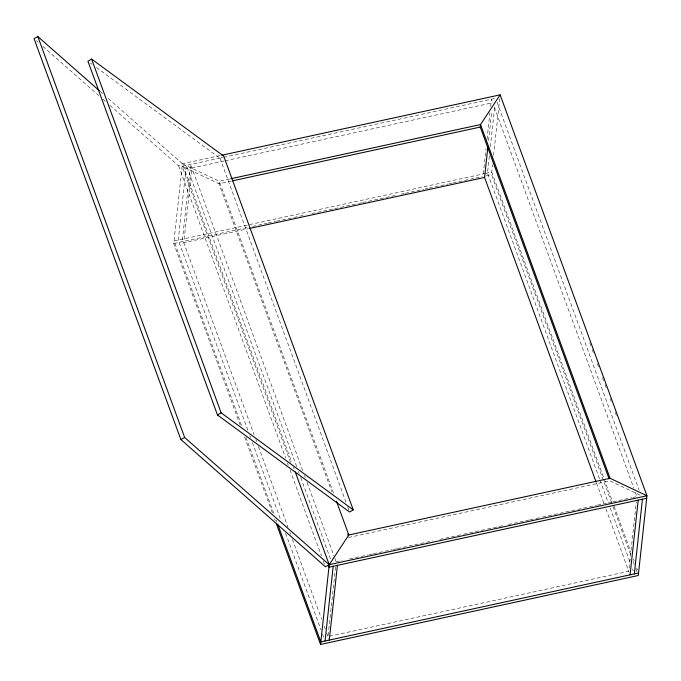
<?xml version="1.0" encoding="UTF-8"?>
<svg xmlns="http://www.w3.org/2000/svg" width="681" height="681" viewBox="0 0 681 681"><rect width="100%" height="100%" fill="white"/><g stroke="black" fill="none" stroke-linecap="round" stroke-linejoin="round"><path stroke-width="0.51" stroke-dasharray="3.4 2.55" d="M240.206 425.029L173.74 243.517L182.406 163.772L107.326 97.706M335.554 567.094L328.004 636.539L628.793 571.291L636.335 501.837M483.272 173.91L486.021 148.654M487.051 139.188L489.903 112.884M490.592 106.568L491.393 99.205L492.848 103.189M488.575 140.618L491.776 111.156M489.341 156.153L487.511 172.991L599.629 479.16M490.371 146.687L494.832 105.649M611.623 502.706L491.478 174.591L492.55 164.708M493.58 155.234L499.752 98.413M96.455 67.496L220.04 158.29L222.236 156.988M109.93 105.41L178.626 165.849L182.406 163.772L220.823 155.438M290.6 462.493L182.133 166.292L222.755 157.481M223.666 157.285L496.747 98.038M224.058 161.014L191.897 167.994L183.785 242.7L248.088 228.748M225.088 160.793L492.686 102.737M229.65 178.984L219.282 181.231L182.406 163.772L291.604 461.965M231.455 181.052L219.01 183.751L182.133 166.292M485.519 173.425L174.013 241.006L241.942 426.502M485.817 173.357L491.75 172.072L603.868 478.241M173.74 243.517L248.505 227.301M252.66 226.398L267.19 223.249M268.229 223.019L275.499 221.444M276.537 221.223L305.616 214.915M311.838 213.562L333.647 208.829M334.686 208.607L357.525 203.653M358.564 203.423L361.679 202.751M362.718 202.521L395.95 195.319M401.143 194.187L404.25 193.515M405.289 193.285L423.982 189.233M425.021 189.012L428.136 188.331M429.175 188.109L447.868 184.049M448.907 183.827L452.014 183.155M453.052 182.925L474.861 178.192M475.9 177.971L482.131 176.617M486.285 175.715L491.478 174.591M348.553 537.496L609.801 480.82L641 495.589M336.125 561.834L342.347 560.48M349.608 558.905L368.276 554.853M369.315 554.632L372.422 553.959M373.46 553.73L392.128 549.678M393.167 549.456L396.282 548.784M397.312 548.554L432.58 540.91M439.841 539.335L462.663 534.381M463.693 534.159L486.515 529.205M487.553 528.984L503.114 525.604M508.298 524.481L529.043 519.978M530.073 519.756L541.489 517.279M542.527 517.058L576.747 509.626M577.786 509.405L596.454 505.353M597.492 505.132L612.015 501.982M613.053 501.752L631.721 497.7M632.76 497.479L635.867 496.807M90.488 63.112L92.199 64.372M100.133 91.382L103.333 94.199M36.442 40.749L38.042 42.154M42.835 46.368L98.745 95.57M102.746 99.085L105.938 101.895M589.703 342.696L590.802 345.693M592.257 349.685L593.355 352.673M597.373 363.645L598.471 366.633M602.489 377.606L603.579 380.594M605.043 384.586L606.141 387.583M610.159 398.547L611.249 401.543M615.266 412.507L616.365 415.504M497.087 102.269L639.153 490.218M494.312 107.181L633.824 488.149M635.279 492.142L636.744 496.126M604.234 479.245L612.262 501.182M614.092 506.17L630.887 552.044M633.449 559.024L634.181 561.016M636.735 568.005L637.467 569.997M613.087 506.69L630.615 554.564M633.177 561.544L634.266 564.532M635.731 568.524L637.195 572.517M599.995 480.165L608.397 503.097M610.219 508.086L629.942 561.936M632.496 568.924L633.228 570.916M596.488 483.076L604.158 504.017M605.988 509.005L628.989 571.836M220.04 158.29L345.922 502.076M347.753 507.056L349.208 511.039M333.503 493.129L219.282 181.231L219.01 183.751L331.766 491.656M347.089 533.512L348.187 536.5M302.722 470.622L190.603 164.453L182.491 239.167L254.073 434.631M304.552 475.61L305.275 477.611M307.105 482.591L334.499 557.39M334.865 558.386L335.954 561.382M296.661 466.562L186.373 165.372L178.252 240.087L248.003 430.571M298.482 471.541L299.214 473.542M300.679 477.526L330.625 559.305M293.426 466.953L294.158 468.945M178.626 165.849L285.628 458.058M287.45 463.046L288.182 465.038M290.012 470.026L321.415 555.798M323.245 560.778L324.709 564.77M255.894 439.62L256.626 441.62M258.448 446.6L288.029 527.383M289.859 532.372L290.591 534.364M292.413 539.352L321.628 619.14M324.19 626.12L325.28 629.108M326.744 633.1L329.298 640.08M249.833 435.551L250.565 437.551M252.387 442.539L280.512 519.331M285.62 533.291L321.049 630.027M322.505 634.02L324.335 639.008M245.96 437.474L274.085 514.266M276.273 520.25L277.005 522.242M244.59 436.998L272.715 513.789M274.537 518.777L275.269 520.769"/><path stroke-width="1.02" d="M221.861 155.217L500.135 94.846L646.95 495.759L638.284 575.505L320.555 644.439L329.221 564.694L295.256 471.942M325.067 641L333.179 566.286M329.298 640.08L337.418 565.366M609.069 478.828L480.258 127.075L480.531 124.555L500.135 94.846M487.885 146.934L484.574 177.452L249.127 228.527M630.087 574.824L638.208 500.118M634.326 573.904L642.438 499.199M37.83 36.561L184.645 437.483L329.221 564.694L646.95 495.759L610.074 478.3L348.825 534.977L329.221 564.694L325.433 566.762L180.865 439.551L34.05 38.638L37.83 36.561L99.332 90.684M91.603 59.068L87.934 61.239L217.477 414.984L349.574 512.035L353.243 509.865L223.7 156.119L91.603 59.068L221.138 412.814L353.243 509.865M217.477 414.984L221.138 412.814M180.865 439.551L184.645 437.483M230.689 178.754L480.531 124.555L610.074 478.3M232.485 180.823L480.258 127.075M646.678 498.279L328.94 567.205L328.216 565.213M638.557 572.985L320.828 641.919L277.737 524.234M484.37 176.907L596.122 482.08M336.414 501.097L348.825 534.977M276.367 523.766L320.555 644.439"/></g></svg>
